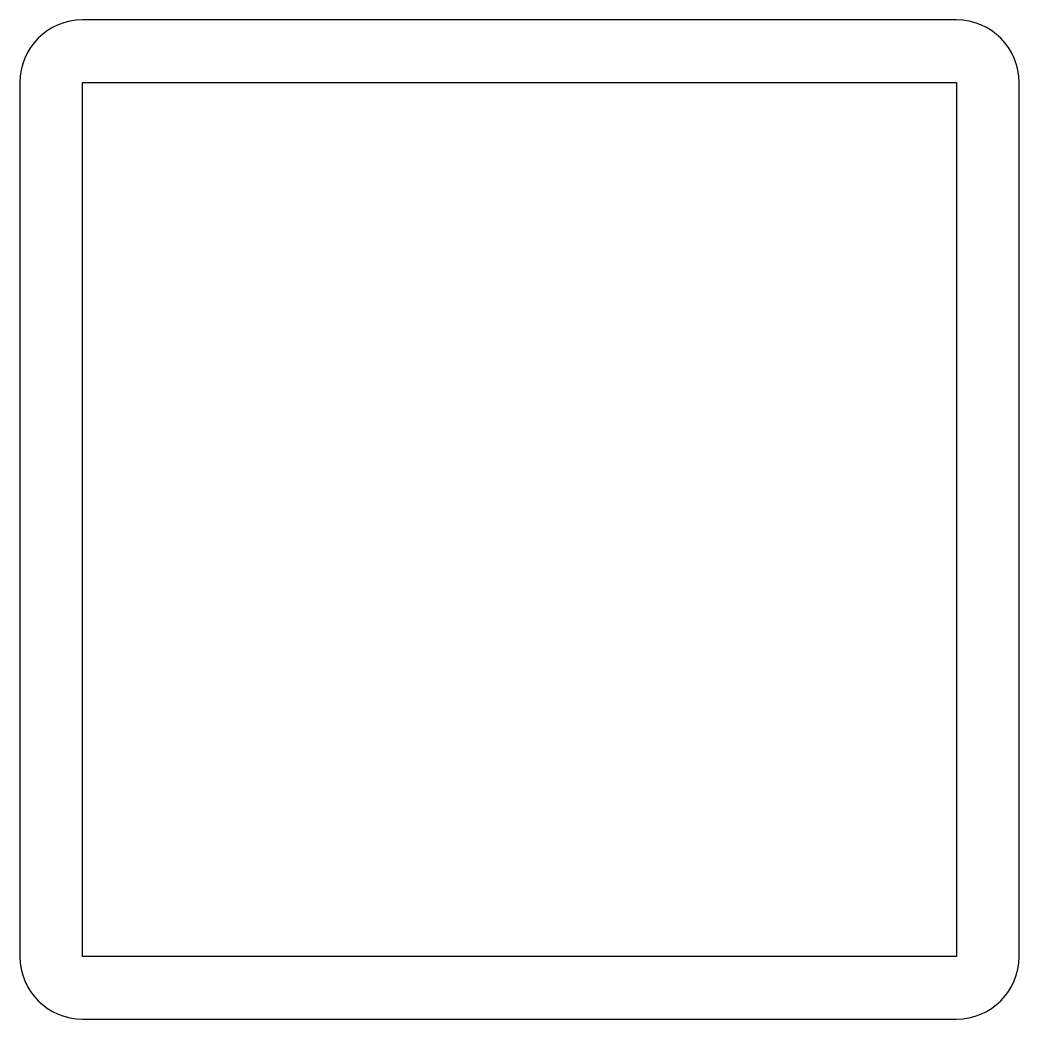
# Model space of a CAD drawing. Extents: x -20 to 20, y 0 to 40.
import ezdxf

# ---------------------------------------------------------------- set-up
doc = ezdxf.new("R2010")
doc.units = 0

msp = doc.modelspace()

# ---------------------------------------------------------------- linework, layer by layer
for p, q in [((17.5, 40), (-17.5, 40)), ((-20, 37.5), (-20, 2.5)), ((-17.5, 37.5), (17.5, 37.5)), ((-17.5, 2.5), (-17.5, 37.5)), ((17.5, 37.5), (17.5, 2.5)), ((20, 2.5), (20, 37.5)), ((17.5, 2.5), (-17.5, 2.5)), ((-17.5, 0), (17.5, 0))]:
    msp.add_line(p, q)
for centre, start, end in [((-17.5, 37.5), 90, 180), ((17.5, 37.5), 0, 90), ((-17.5, 2.5), 180, 270), ((17.5, 2.5), 270, 0)]:
    msp.add_arc(centre, 2.5, start, end)

doc.saveas('drawing.dxf')
